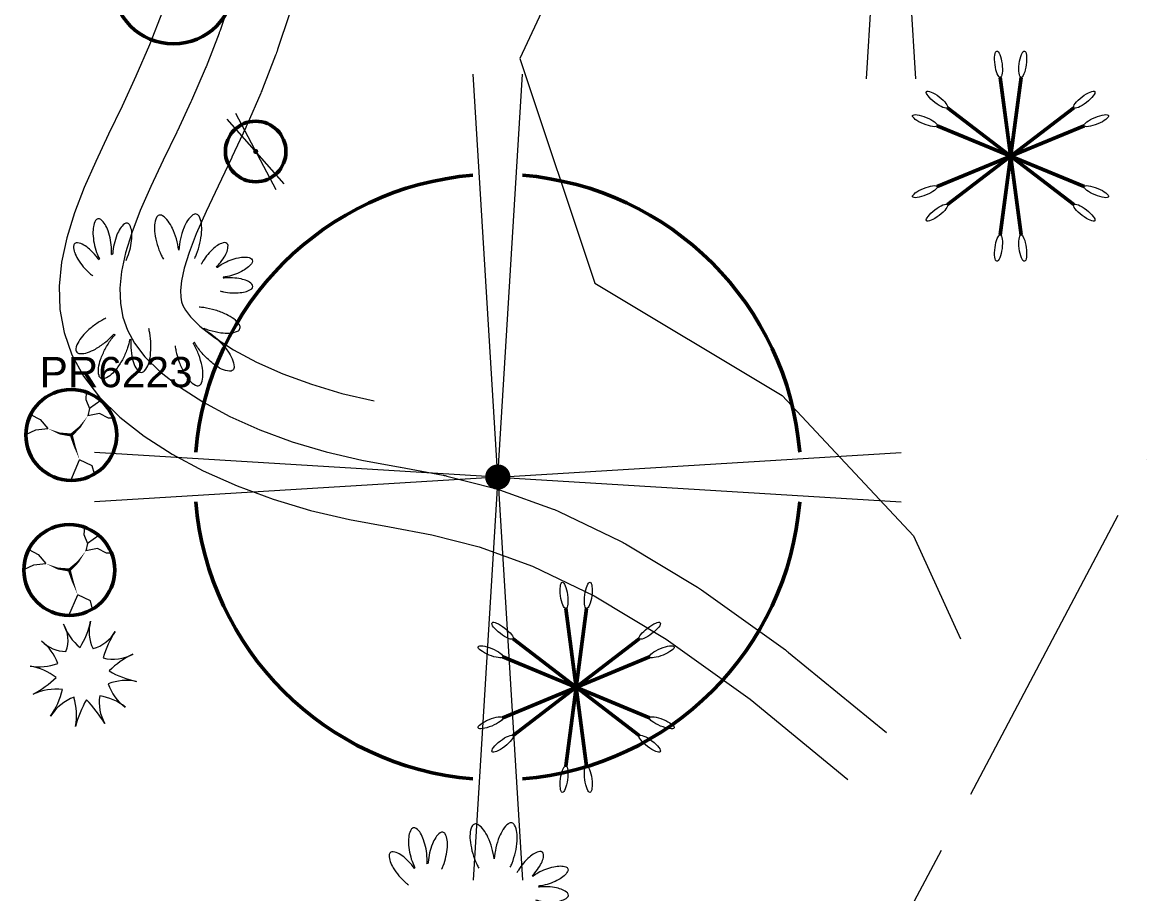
# Model space of a CAD drawing. Header units: inches. Extents: x -1462 to 4132, y -1442 to 2814.
# Drawn here: x 3231.7 to 3674.2, y 445.3 to 790.6 of the extents above; entities that cross this region are included whole.
import ezdxf

# ---------------------------------------------------------------- set-up
doc = ezdxf.new("R2010")
doc.units = ezdxf.units.IN
doc.header["$LTSCALE"] = 100
doc.header["$MEASUREMENT"] = 0
doc.linetypes.add('PHANTOM', pattern=[2.5, 1.25, -0.25, 0.25, -0.25, 0.25, -0.25])
doc.layers.add('LIGHTING NOTES', color=2, linetype='Continuous')
for name, color, linetype, lineweight in [('Mounds', 35, 'Continuous', 30), ('PlantMaterials', 3, 'Continuous', 0), ('PM-Medium', 90, 'Continuous', 20), ('PM-Thick', 83, 'Continuous', 50), ('PropertyLines', 212, 'PHANTOM', 0)]:
    doc.layers.add(name, color=color, linetype=linetype, lineweight=lineweight)
doc.layers.add('PlantMaterialsCounted', color=3, linetype='Continuous', lineweight=0, plot=False)
doc.styles.add('Arial', font='ARIAL.TTF')

# ---------------------------------------------------------------- blocks, each defined once
blk = doc.blocks.new('PM128')
at = {"layer": 'PM-Medium'}
for centre, radius, start, end in [((-4.56, 3.38), 3.04, 338.7024, 31.9573), ((2.92, 6.73), 5.2, 199.5578, 231.2467), ((-6.13, 6.52), 6.95, 326.4645, 349.6219), ((4.41, 4.24), 3.85, 164.5786, 206.0811), ((-0.05, 6.11), 3.7, 285.7527, 329.7878), ((11.56, -1.21), 10.03, 147.0384, 163.4946), ((-7.01, -0.45), 4.72, 19.0591, 52.5481), ((-1.75, 5.57), 3.29, 223.6592, 270.4042), ((2.98, 5.5), 4, 255.1168, 298.8832), ((8.62, -5.77), 8.62, 115.5532, 134.8182), ((-4.42, 5.93), 5.19, 260.487, 291.1401), ((-6.05, -4.54), 5.4, 51.5853, 81.7036), ((6.97, 7.75), 8.62, 239.1818, 258.4468), ((-9.48, 6.66), 9.72, 297.6269, 314.2723), ((4.24, -5.6), 5, 78.492, 110.832), ((6.65, 0.36), 4.38, 197.0603, 235.1449), ((-2.59, -7.47), 6.01, 85.0369, 113.3866), ((-9.64, 0.31), 7.78, 325.0448, 346.6605), ((5.84, -2.77), 4.28, 171.2541, 209.2849), ((0.74, -7.54), 5.49, 51.5942, 80.8654), ((0.71, -6.66), 4.7, 110.4109, 147.6152), ((-7.01, -4.04), 6.33, 349.8247, 16.3259), ((9.48, -7.78), 10.59, 150.1416, 165.6532), ((-10.13, -12.41), 14.38, 31.658, 43.5027)]:
    blk.add_arc(centre, radius, start, end, dxfattribs=at)
blk = doc.blocks.new('PM161')
at = {"layer": 'PM-Medium'}
for centre, major_axis in [((-0.685, 5.205), (0.098, -0.744)), ((0.685, 5.205), (-0.098, -0.744)), ((-4.165, 3.196), (0.595, -0.457)), ((4.165, 3.196), (-0.595, -0.457)), ((-4.85, 2.009), (0.693, -0.287)), ((4.85, 2.009), (-0.693, -0.287)), ((-4.85, -2.009), (0.693, 0.287)), ((4.85, -2.009), (-0.693, 0.287)), ((-4.165, -3.196), (0.595, 0.457)), ((4.165, -3.196), (-0.595, 0.457)), ((-0.685, -5.205), (0.098, 0.744)), ((0.685, -5.205), (-0.098, 0.744))]:
    blk.add_ellipse(centre, major_axis=major_axis, ratio=0.266667, dxfattribs=at)
at = {"layer": 'PM-Thick'}
for p, q in [((0.587, -4.462), (-0.587, 4.462)), ((-0.587, -4.462), (0.587, 4.462)), ((3.57, -2.739), (-3.57, 2.739)), ((3.57, 2.739), (-3.57, -2.739)), ((4.157, -1.722), (-4.157, 1.722)), ((4.157, 1.722), (-4.157, -1.722))]:
    blk.add_line(p, q, dxfattribs=at)
blk = doc.blocks.new('PM133')
at = {"layer": 'PM-Medium'}
for p, q in [((-4.217, 2.558), (-4.19, 2.627)), ((-3.397, 2.903), (-3.319, 2.92)), ((3.537, 2.07), (3.602, 2.058)), ((3.967, 1.402), (3.993, 1.336)), ((2.717, -2.061), (2.697, -1.97)), ((-3.236, -2.357), (-3.15, -2.4)), ((-2.197, -2.736), (-2.119, -2.69)), ((2.009, -2.96), (2.079, -2.89))]:
    blk.add_line(p, q, dxfattribs=at)
for points in [[(3.537, 2.07, 0.018255), (3.722, 2.274, 0.03717), (4.05, 2.728, 0.049596), (4.234, 3.106, 0.092925), (4.298, 3.484, 0.216628), (4.225, 3.637, 0.216628), (4.061, 3.683, 0.092925), (3.7, 3.556, 0.049596), (3.359, 3.311, 0.03717), (2.967, 2.911, 0.03717), (2.639, 2.457, 0.025462), (2.535, 2.267, 0.092925)], [(3.602, 2.058, -0.048191), (3.938, 2.29, -0.03717), (4.446, 2.526, -0.03717), (4.983, 2.684, -0.049596), (5.401, 2.732, -0.092925), (5.778, 2.666, -0.216628), (5.899, 2.546, -0.216628), (5.887, 2.376, -0.092925), (5.647, 2.078, -0.049596), (5.303, 1.838, -0.03717), (4.795, 1.602, -0.03717), (4.257, 1.444, -0.034586), (3.967, 1.402, -0.092925)], [(3.77, 0.496, 0.027149), (3.993, 0.438, 0.03717), (4.549, 0.367, 0.03717), (5.109, 0.38, 0.049596), (5.521, 0.462, 0.092925), (5.86, 0.638, 0.216628), (5.938, 0.79, 0.216628), (5.876, 0.948, 0.092925), (5.557, 1.159, 0.049596), (5.155, 1.283, 0.03717), (4.6, 1.354, 0.03717), (4.04, 1.341, 0.005518), (3.993, 1.336, 0.092925)], [(2.697, -1.97, 0.018255), (3.061, -2.094, 0.03717), (3.823, -2.264, 0.049596), (4.409, -2.29, 0.092925), (4.927, -2.163, 0.216628), (5.083, -1.985, 0.216628), (5.052, -1.749, 0.092925), (4.69, -1.357, 0.049596), (4.187, -1.056, 0.03717), (3.458, -0.776, 0.03717), (2.695, -0.607, 0.025462), (2.395, -0.579, 0.092925)], [(-3.762, -1.309, 0.027149), (-4.039, -1.45, 0.03717), (-4.662, -1.875, 0.03717), (-5.216, -2.389, 0.049596), (-5.559, -2.84, 0.092925), (-5.744, -3.321, 0.216628), (-5.688, -3.544, 0.216628), (-5.483, -3.648, 0.092925), (-4.973, -3.576, 0.049596), (-4.456, -3.342, 0.03717), (-3.833, -2.917, 0.03717), (-3.279, -2.403, 0.005518), (-3.236, -2.357, 0.092925)], [(-2.119, -2.69, 0.018255), (-2.124, -3.062, 0.03717), (-2.049, -3.813, 0.049596), (-1.896, -4.359, 0.092925), (-1.624, -4.796, 0.216628), (-1.412, -4.886, 0.216628), (-1.206, -4.786, 0.092925), (-0.955, -4.335, 0.049596), (-0.83, -3.783, 0.03717), (-0.793, -3.028, 0.03717), (-0.868, -2.277, 0.025462), (-0.932, -1.993, 0.092925)], [(2.717, -2.061, -0.048191), (3.2, -2.362, -0.03717), (3.783, -2.882, -0.03717), (4.282, -3.483, -0.049596), (4.574, -3.992, -0.092925), (4.698, -4.51, -0.216628), (4.611, -4.731, -0.216628), (4.387, -4.811, -0.092925), (3.873, -4.668, -0.049596), (3.375, -4.359, -0.03717), (2.792, -3.839, -0.03717), (2.293, -3.239, -0.034586), (2.079, -2.89, -0.092925)], [(-2.197, -2.736, -0.048191), (-2.328, -3.27, -0.03717), (-2.63, -3.963, -0.03717), (-3.03, -4.603, -0.049596), (-3.41, -5.024, -0.092925), (-3.848, -5.295, -0.216628), (-4.078, -5.281, -0.216628), (-4.218, -5.1, -0.092925), (-4.242, -4.584, -0.049596), (-4.109, -4.034, -0.03717), (-3.807, -3.341, -0.03717), (-3.406, -2.702, -0.034586), (-3.15, -2.4, -0.092925)], [(0.809, -3.138, 0.027149), (0.858, -3.456, 0.03717), (1.075, -4.207, 0.03717), (1.401, -4.917, 0.049596), (1.733, -5.399, 0.092925), (2.147, -5.736, 0.216628), (2.384, -5.753, 0.216628), (2.553, -5.585, 0.092925), (2.646, -5.06, 0.049596), (2.583, -4.478, 0.03717), (2.366, -3.727, 0.03717), (2.041, -3.017, 0.005518), (2.009, -2.96, 0.092925)]]:
    blk.add_lwpolyline(points, format="xyb", dxfattribs=at)
for centre, radius, start, end in [((-4.245, 5.028), 0.23, 100.78918, 149.68118), ((-4.245, 5.028), 0.23, 51.89718, 100.78918), ((-4.82, 4.295), 1.163, 30.66123, 51.89718), ((0.83, 4.764), 1.387, 155.18526, 176.4212), ((-0.179, 5.231), 0.275, 106.29326, 155.18526), ((-0.179, 5.231), 0.275, 57.40126, 106.29326), ((-0.778, 4.294), 1.387, 36.16532, 57.40126), ((2.799, 4.401), 1.387, 126.04967, 147.28562), ((2.145, 5.301), 0.275, 77.15767, 126.04967), ((2.145, 5.301), 0.275, 28.26567, 77.15767), ((1.165, 4.774), 1.387, 7.02973, 28.26567), ((-2.24, 4.366), 2.378, 170.91712, 182.2744), ((-3.44, 4.558), 1.163, 149.68118, 170.91712), ((-5.866, 3.675), 2.378, 19.30396, 30.66123), ((-7.609, 3.064), 4.225, 10.78918, 19.30396), ((-0.822, 3.326), 2.378, 147.28562, 158.64289), ((-1.845, 3.983), 1.163, 126.04967, 147.28562), ((-2.394, 4.737), 0.23, 77.15767, 126.04967), ((-2.394, 4.737), 0.23, 28.26567, 77.15767), ((-3.215, 4.295), 1.163, 7.02973, 28.26567), ((-4.421, 4.147), 2.378, 355.67245, 7.02973), ((2.278, 4.673), 2.838, 176.4212, 187.77848), ((-1.949, 3.438), 2.838, 24.80804, 36.16532), ((-3.95, 2.513), 5.041, 16.29326, 24.80804), ((6.072, 2.815), 5.041, 158.64289, 167.15767), ((4.02, 3.617), 2.838, 147.28562, 158.64289), ((-0.274, 4.596), 2.838, 355.67245, 7.02973), ((-0.394, 4.439), 4.225, 182.2744, 190.78918), ((-7.609, 3.064), 4.225, 2.2744, 10.78918), ((0.898, 2.653), 4.225, 158.64289, 167.15767), ((-6.263, 4.286), 4.225, 347.15767, 355.67245), ((4.461, 4.971), 5.041, 187.77848, 196.29326), ((-3.95, 2.513), 5.041, 7.77848, 16.29326), ((6.072, 2.815), 5.041, 167.15767, 175.67245), ((-2.472, 4.763), 5.041, 347.15767, 355.67245), ((-5.666, 3.441), 0.23, 130.02373, 178.91572), ((-4.734, 3.423), 1.163, 178.91572, 200.15167), ((-3.592, 3.842), 2.378, 200.15167, 211.50894), ((-5.666, 3.441), 0.23, 81.13173, 130.02373), ((-5.809, 2.52), 1.163, 59.89578, 81.13173), ((-6.419, 1.468), 2.378, 48.53851, 59.89578), ((-7.642, 0.084), 4.225, 40.02373, 48.53851), ((-0.394, 4.439), 4.225, 190.78918, 199.30396), ((-2.137, 3.829), 2.378, 199.30396, 210.33987), ((-5.764, 3.138), 2.378, 354.35094, 2.2744), ((-0.944, 2.793), 2.378, 175.67245, 176.93718), ((0.898, 2.653), 4.225, 167.15767, 175.67245), ((-6.263, 4.286), 4.225, 338.64289, 347.15767), ((4.461, 4.971), 5.041, 196.29326, 204.80804), ((-2.472, 4.763), 5.041, 338.64289, 347.15767), ((-2.018, 4.807), 4.225, 211.50894, 220.02373), ((-7.642, 0.084), 4.225, 35.84045, 40.02373), ((-4.543, 3.613), 2.378, 332.42236, 338.64289), ((2.461, 4.047), 2.838, 204.80804, 211.02858), ((-0.419, 3.96), 2.838, 332.42236, 338.64289), ((-2.018, 4.807), 4.225, 220.02373, 228.53851), ((-3.24, 3.423), 2.378, 228.53851, 234.3726)]:
    blk.add_arc(centre, radius, start, end, dxfattribs=at)
blk = doc.blocks.new('PM014')
at = {"layer": 'PM-Medium'}
for q in [(-0.488, 7.985), (0.488, 7.985), (-7.985, 0.488), (7.985, 0.488), (-7.985, -0.488), (-0.488, -7.985), (7.985, -0.488), (0.488, -7.985)]:
    blk.add_line((0, 0), q, dxfattribs=at)
at = {"layer": 'PM-Medium', "const_width": 0.25}
blk.add_lwpolyline([(-0.125, 0, 1), (0.125, 0, 1)], format="xyb", close=True, dxfattribs=at)
at = {"layer": 'PM-Thick'}
for start, end in [(94.6937, 175.3063), (4.6937, 85.3063), (184.6937, 265.3063), (274.6937, 355.3063)]:
    blk.add_arc((0, 0), 6, start, end, dxfattribs=at)
blk = doc.blocks.new('PM023')
at = {"layer": 'PM-Medium'}
for p, q in [((1.99, 5.66), (1.92, 4.69)), ((1.92, 4.69), (2.41, 3.49)), ((3.92, 4.54), (2.41, 3.49)), ((2.41, 3.49), (2.2, 2.53)), ((-5.36, 2.7), (-4.09, 2.05)), ((-4.09, 2.05), (-3.11, 0.85)), ((3.72, 2.84), (2.2, 2.53)), ((4.9, 2.21), (3.72, 2.84)), ((5.58, 2.21), (4.9, 2.21)), ((-6, 0.07), (-4.67, 0.7)), ((-4.67, 0.7), (-3.11, 0.85)), ((-0.05, -6), (1.11, -3.29)), ((2.78, -4.09), (1.11, -3.29)), ((3.07, -5.15), (2.78, -4.09))]:
    blk.add_line(p, q, dxfattribs=at)
for points in [[(2.2, 2.53, 0, 0.25, 0), (1.14, 1.05, 0.25, 0.4, 0), (0, 0, 0, 0, 0)], [(-3.11, 0.85, 0, 0.25, 0), (-1.54, 0.2, 0.25, 0.4, 0), (0, 0, 0.4, 0.4, 0)], [(1.11, -3.29, 0, 0.25, 0), (0.45, -1.48, 0.25, 0.4, 0), (0, 0, 0, 0, 0)]]:
    blk.add_lwpolyline(points, format="xyseb", dxfattribs=at)
at = {"layer": 'PM-Thick'}
blk.add_circle((0, 0), 6, dxfattribs=at)
blk = doc.blocks.new('PM106')
at = {"layer": 'PM-Medium'}
blk.add_lwpolyline([(2.12, 2.12, 0.214975), (1.77, 2.26, 0.093486), (0.95, 2.05, 0.050152), (0.16, 1.58, 0.03764), (-0.78, 0.78, 0.03764), (-1.58, -0.16, 0.050152), (-2.05, -0.95, 0.093486), (-2.26, -1.77, 0.214975), (-2.12, -2.12, 0.214975), (-1.77, -2.26, 0.093486), (-0.95, -2.05, 0.050152), (-0.16, -1.58, 0.03764), (0.78, -0.78, 0.03764), (1.58, 0.16, 0.050152), (2.05, 0.95, 0.093486), (2.26, 1.77, 0.214975)], format="xyb", close=True, dxfattribs=at)
at = {"layer": 'PM-Thick'}
blk.add_circle((0, 0), 6, dxfattribs=at)
blk = doc.blocks.new('PM114')
at = {"layer": 'PM-Medium'}
for p, q in [((-3.99, 7.56), (3.99, -7.56)), ((5.63, -6.42), (-5.63, 6.42))]:
    blk.add_line(p, q, dxfattribs=at)
at = {"layer": 'PM-Medium', "const_width": 0.5}
blk.add_lwpolyline([(-0.25, 0, 1), (0.25, 0, 1)], format="xyb", close=True, dxfattribs=at)
at = {"layer": 'PM-Thick'}
blk.add_circle((0, 0), 6, dxfattribs=at)

msp = doc.modelspace()

# ---------------------------------------------------------------- linework, layer by layer
at = {"layer": 'Mounds', "lineweight": 9}
for points in [[(3606.91, 924.69), (3480.65, 887.59), (3428.66, 776.29), (3458.37, 687.25), (3532.64, 642.73), (3584.63, 587.07), (3603.19, 546.26)], [(3287.18, 794.93), (3282.04, 781.68), (3276.63, 769.21), (3271.15, 757.43), (3265.78, 746.22), (3260.72, 735.5), (3256.16, 725.15), (3252.27, 715.07), (3249.24, 705.19), (3247.2, 695.5), (3246.27, 686.01), (3246.55, 676.74), (3248.16, 667.69), (3251.23, 658.9), (3255.86, 650.37), (3262.17, 642.11), (3270.24, 634.15), (3279.91, 626.57), (3291, 619.44), (3303.33, 612.85), (3316.7, 606.89), (3330.93, 601.63), (3345.83, 597.16), (3361.2, 593.57), (3377.02, 590.7), (3393.88, 587.52), (3412.52, 582.76), (3433.69, 575.13), (3458.14, 563.38), (3486.62, 546.22), (3519.86, 522.39), (3558.63, 490.61)]]:
    msp.add_lwpolyline(points, dxfattribs=at)
for points in [[(3314.66, 801.49), (3309.96, 787.36, -0.012416), (3309.55, 786.24), (3304.41, 772.99, -0.009694), (3304.05, 772.13), (3298.65, 759.66, -0.006495), (3298.39, 759.09), (3292.91, 747.31, -0.002802), (3292.79, 747.07), (3287.46, 735.92), (3282.56, 725.53), (3278.34, 715.98), (3274.97, 707.23), (3272.51, 699.19), (3270.96, 691.84), (3270.3, 685.19), (3270.48, 679.22), (3271.45, 673.79), (3273.25, 668.64), (3276.06, 663.46), (3280.22, 658.01), (3286.12, 652.19), (3293.83, 646.15), (3303.16, 640.15), (3313.89, 634.42), (3325.76, 629.13), (3338.55, 624.4), (3352.01, 620.36), (3366.07, 617.08), (3381.29, 614.32, -0.001828), (3381.47, 614.29), (3398.32, 611.11, -0.015978), (3399.82, 610.78), (3418.46, 606.01, -0.023843), (3420.65, 605.34), (3441.82, 597.71, -0.025624), (3444.09, 596.76), (3468.54, 585.01, -0.023535), (3470.53, 583.93), (3499, 566.78, -0.019907), (3500.6, 565.73), (3533.85, 541.9, -0.016184), (3535.08, 540.95), (3573.85, 509.17)], [(3337.43, 793.92), (3332.73, 779.79, -0.012416), (3331.93, 777.55), (3326.78, 764.3, -0.009694), (3326.07, 762.58), (3320.66, 750.11, -0.006495), (3320.15, 748.97), (3314.67, 737.19, -0.002802), (3314.44, 736.7), (3309.14, 725.62), (3304.39, 715.57), (3300.53, 706.81), (3297.67, 699.39), (3295.77, 693.19), (3294.71, 688.17), (3294.34, 684.37), (3294.42, 681.71), (3294.74, 679.89), (3295.27, 678.38), (3296.26, 676.55), (3298.27, 673.92), (3302.01, 670.24), (3307.75, 665.73), (3315.33, 660.87), (3324.45, 655.99), (3334.82, 651.37), (3346.16, 647.17), (3358.2, 643.56), (3370.95, 640.58)]]:
    msp.add_lwpolyline(points, format="xyb", dxfattribs=at)
at = {"layer": 'PropertyLines'}
msp.add_line((4132.26, 1479.53), (3032.1, -605.14), dxfattribs=at)

# ---------------------------------------------------------------- block references
at = {"layer": 'PlantMaterials', "color": 46}
for name, p, xscale, yscale, zscale in [('PM014', (3575.66, 927.93), 20, 20, 20), ('PM106', (3291.52, 806.05), 4, 4, 4), ('PM014', (3419.95, 610.41), 20, 20, 20), ('PM114', (3324.06, 739.42), 2, 2, 2), ('PM133', (3287.32, 681.19), 6, 6, 6), ('PM128', (3255.84, 532.21), 4, 4, 4), ('PM133', (3412.29, 439.91), 6, 6, 6)]:
    msp.add_blockref(name, p, dxfattribs=dict(at, xscale=xscale, yscale=yscale, zscale=zscale))
at = {"layer": 'PlantMaterials', "color": 1, "xscale": 3, "yscale": 3, "zscale": 3}
for p in [(3251.02, 627.07), (3250.24, 573.57)]:
    msp.add_blockref('PM023', p, dxfattribs=at)
at = {"layer": 'PlantMaterialsCounted', "color": 46, "xscale": 7, "yscale": 7, "zscale": 7}
for p in [(3623.06, 737.56), (3450.99, 527.11)]:
    msp.add_blockref('PM161', p, dxfattribs=at)

# ---------------------------------------------------------------- texts
at = {"layer": 'LIGHTING NOTES', "ltscale": 2, "style": 'Arial'}
msp.add_text('PR6223', height=12, dxfattribs=at).set_placement((3238.5, 646))

doc.saveas('drawing.dxf')
